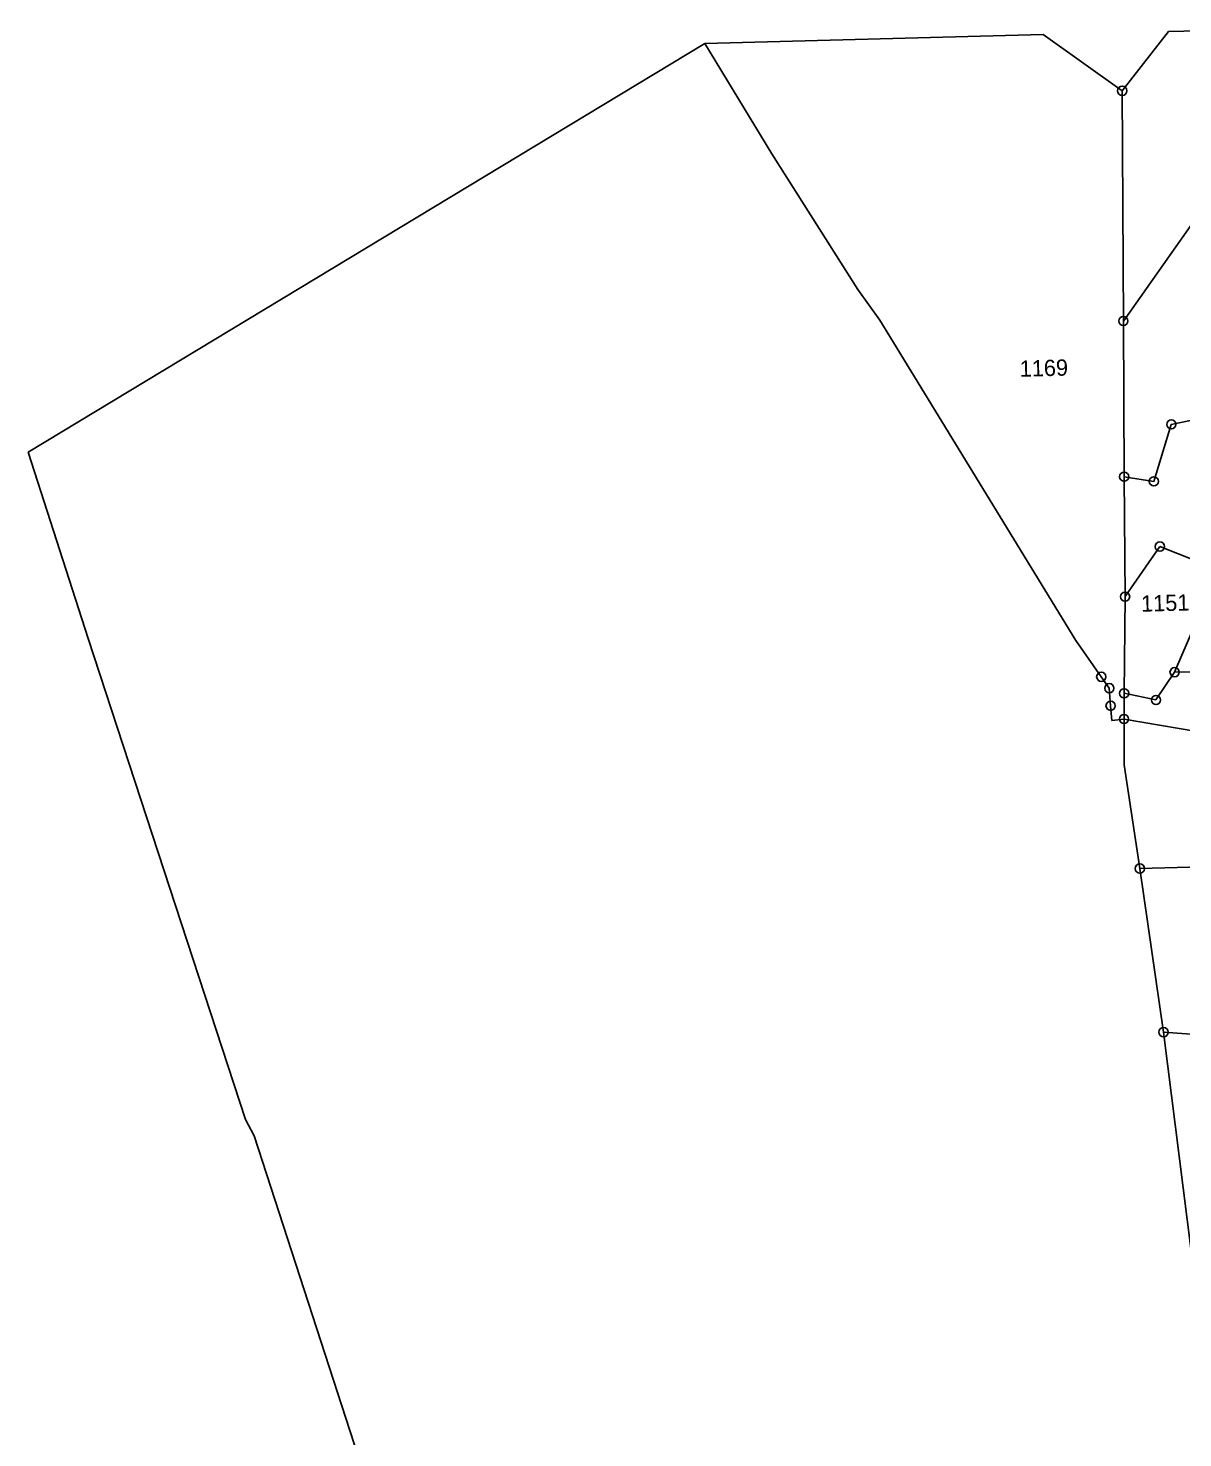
# Model space of a CAD drawing. Header units: metres. Extents: x 260190 to 263401, y 2203527 to 2206859.
# Drawn here: x 260190.2 to 260483, y 2204936.6 to 2205294.1 of the extents above; entities that cross this region are included whole.
import ezdxf

# ---------------------------------------------------------------- set-up
doc = ezdxf.new("R2010")
doc.units = ezdxf.units.M
doc.header["$MEASUREMENT"] = 0
for name, color, linetype in [('OFF', 1, 'Continuous'), ('POLY_PARCEL', 6, 'Continuous'), ('SYM_STONE', 1, 'Continuous'), ('TEXT_PARCEL', 7, 'Continuous'), ('V_BOUND_LINE', 7, 'Continuous')]:
    doc.layers.add(name, color=color, linetype=linetype)
doc.styles.add('TEXT_MAP', font='', dxfattribs={"height": 1.8})
doc.styles.get('TEXT_MAP').set_extended_font_data('Kruti Dev 050')

msp = doc.modelspace()

# ---------------------------------------------------------------- linework, layer by layer
at = {"layer": 'OFF'}
for p, q in [((260361.78, 2205290.24), (260447.6, 2205292.49)), ((260479.41, 2205293.3), (260523.46, 2205294.12)), ((260190.16, 2205186.6), (260361.78, 2205290.24)), ((260464.97, 2205118.52), (260468.1, 2205118.9))]:
    msp.add_line(p, q, dxfattribs=at)
at = {"layer": 'POLY_PARCEL'}
for p, q in [((260467.64, 2205278.25), (260447.6, 2205292.49)), ((260467.64, 2205278.25), (260479.41, 2205293.3)), ((260361.78, 2205290.24), (260378.75, 2205262.22)), ((260467.92, 2205219.85), (260467.64, 2205278.25)), ((260378.75, 2205262.22), (260400.61, 2205227.8)), ((260485.49, 2205244.63), (260467.92, 2205219.85)), ((260400.61, 2205227.8), (260406.12, 2205220.05)), ((260406.12, 2205220.05), (260455.87, 2205138.85)), ((260468.12, 2205180.36), (260467.92, 2205219.85)), ((260493.07, 2205196.34), (260480.08, 2205193.64)), ((260480.08, 2205193.64), (260475.65, 2205179.18)), ((260475.65, 2205179.18), (260468.12, 2205180.36)), ((260468.36, 2205149.94), (260468.12, 2205180.36)), ((260477.19, 2205162.64), (260468.36, 2205149.94)), ((260492.05, 2205156.71), (260477.19, 2205162.64)), ((260480.92, 2205130.78), (260492.05, 2205156.71)), ((260468.11, 2205125.42), (260468.36, 2205149.94)), ((260455.87, 2205138.85), (260462.32, 2205129.62)), ((260476.2, 2205123.73), (260480.92, 2205130.78)), ((260499.91, 2205131.18), (260480.92, 2205130.78)), ((260462.32, 2205129.62), (260464.36, 2205126.71)), ((260464.36, 2205126.71), (260464.69, 2205122.27)), ((260468.1, 2205118.9), (260468.11, 2205125.42)), ((260468.11, 2205125.42), (260476.2, 2205123.73)), ((260464.69, 2205122.27), (260464.97, 2205118.52)), ((260502.19, 2205113.08), (260468.1, 2205118.9)), ((260468.1, 2205118.9), (260468.16, 2205107.32)), ((260468.16, 2205107.32), (260472.1, 2205080.97)), ((260472.1, 2205080.97), (260503.68, 2205081.92)), ((260472.1, 2205080.97), (260478.12, 2205039.49)), ((260478.12, 2205039.49), (260490.94, 2205038.52)), ((260478.12, 2205039.49), (260494.27, 2204911.1))]:
    msp.add_line(p, q, dxfattribs=at)
at = {"layer": 'SYM_STONE'}
for centre in [(260467.64, 2205278.25), (260467.92, 2205219.85), (260480.08, 2205193.64), (260468.12, 2205180.36), (260475.65, 2205179.18), (260477.19, 2205162.64), (260468.36, 2205149.94), (260462.32, 2205129.62), (260480.92, 2205130.78), (260464.36, 2205126.71), (260464.69, 2205122.27), (260468.11, 2205125.42), (260476.2, 2205123.73), (260468.1, 2205118.9), (260472.1, 2205080.97), (260478.12, 2205039.49)]:
    msp.add_circle(centre, 1.17, dxfattribs=at)
at = {"layer": 'V_BOUND_LINE'}
for p, q in [((260205.36, 2205139.35), (260190.16, 2205186.6)), ((260245.27, 2205017.29), (260205.36, 2205139.35)), ((260247.47, 2205013.18), (260245.27, 2205017.29)), ((260291.82, 2204876.48), (260247.47, 2205013.18))]:
    msp.add_line(p, q, dxfattribs=at)

# ---------------------------------------------------------------- texts
at = {"layer": 'TEXT_PARCEL', "style": 'TEXT_MAP'}
for s, p in [('1169', (260441.67, 2205205.69)), ('1151', (260472.45, 2205146.11))]:
    msp.add_text(s, height=4.128, rotation=1.5462, dxfattribs=at).set_placement(p)

doc.saveas('drawing.dxf')
